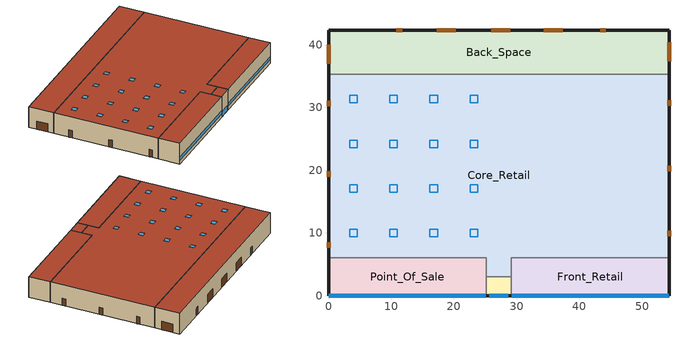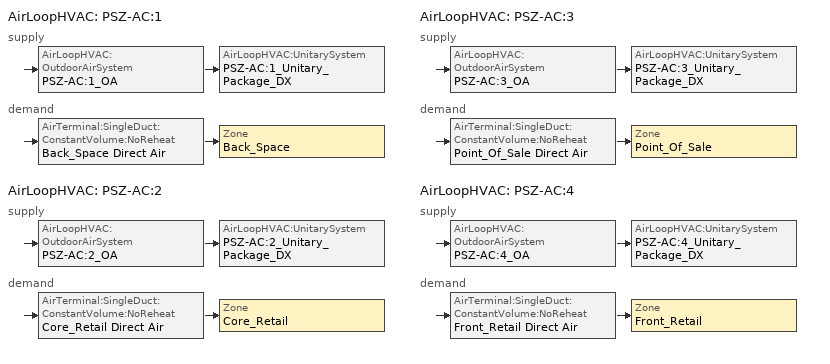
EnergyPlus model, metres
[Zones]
Back_Space
 floor ground (Back_Space_Floor_Ffactor): 54.27,35.27 0,35.27 0,42.27 54.27,42.27 z0
 wall outside (nonres_ext_wall): 54.27,35.27 54.27,42.27 0,42.27 0,35.27 z0:6.1
 wall to Core_Retail (int_wall): 0,35.27 54.27,35.27 z0:6.1
 door (Swinging Door_con): 44.21,42.27 43.3,42.27 / 11.75,42.27 10.83,42.27 z0:2.13
 door (Overhead Door_con): 54.27,37.32 54.27,40.36 / 37.36,42.27 34.31,42.27 / 28.98,42.27 25.93,42.27 / 20.31,42.27 17.26,42.27 / 0,40.01 0,36.96 z0:2.44
 roof outside (nonres_roof): 0,35.27 54.27,35.27 54.27,42.27 0,42.27 z6.1
Core_Retail
 floor ground (Core_Retail_Floor_Ffactor): 25.14,3 25.14,6 0,6 0,35.27 54.27,35.27 54.27,6 29.14,6 29.14,3 z0
 wall outside (nonres_ext_wall): 0,35.27 0,6 / 54.27,6 54.27,35.27 z0:6.1
 wall to Front_Retail (int_wall): 29.14,3 29.14,6 54.27,6 z0:6.1
 wall to Point_Of_Sale (int_wall): 0,6 25.14,6 25.14,3 z0:6.1
 wall to Front_Entry (int_wall): 25.14,3 29.14,3 z0:6.1
 door (Swinging Door_con): 0,8.54 0,7.62 / 0,19.84 0,18.93 / 0,31.06 0,30.15 / 54.27,9.44 54.27,10.35 / 54.27,19.81 54.27,20.72 / 54.27,30.23 54.27,31.15 z0:2.13
 roof outside (nonres_roof): 25.14,6 25.14,3 29.14,3 29.14,6 54.27,6 54.27,35.27 0,35.27 0,6 z6.1
 skylight (NonresSkylight_U_0.5_SHGC_0.4): 3.35,31.92 3.35,30.7 4.57,30.7 4.57,31.92 z6.1; 9.75,31.92 9.75,30.7 10.97,30.7 10.97,31.92 z6.1; 16.15,31.92 16.15,30.7 17.37,30.7 17.37,31.92 z6.1; 22.56,31.92 22.56,30.7 23.78,30.7 23.78,31.92 z6.1; 3.35,10.57 3.35,9.35 4.57,9.35 4.57,10.57 z6.1; 9.75,10.57 9.75,9.35 10.97,9.35 10.97,10.57 z6.1; 22.56,10.57 22.56,9.35 23.78,9.35 23.78,10.57 z6.1; 16.15,10.57 16.15,9.35 17.37,9.35 17.37,10.57 z6.1; 9.75,17.68 9.75,16.46 10.97,16.46 10.97,17.68 z6.1; 3.35,17.68 3.35,16.46 4.57,16.46 4.57,17.68 z6.1; 16.15,17.68 16.15,16.46 17.37,16.46 17.37,17.68 z6.1; 22.56,17.68 22.56,16.46 23.78,16.46 23.78,17.68 z6.1; 9.75,24.8 9.75,23.58 10.97,23.58 10.97,24.8 z6.1; 3.35,24.8 3.35,23.58 4.57,23.58 4.57,24.8 z6.1; 16.15,24.8 16.15,23.58 17.37,23.58 17.37,24.8 z6.1; 22.56,24.8 22.56,23.58 23.78,23.58 23.78,24.8 z6.1
Point_Of_Sale
 floor ground (Point_Of_Sale_Floor_Ffactor): 0,0 0,6 25.14,6 25.14,0 z0
 wall outside (nonres_ext_wall): 0,6 0,0 25.14,0 z0:6.1
 wall to Front_Entry (int_wall): 25.14,0 25.14,3 z0:6.1
 window (BEMGen new window): 0.05,0 25.09,0 z1.14:1.96
 roof outside (nonres_roof): 0,6 0,0 25.14,0 25.14,6 z6.1
Front_Retail
 floor ground (Front_Retail_Floor_Ffactor): 54.27,0 29.14,0 29.14,6 54.27,6 z0
 wall outside (nonres_ext_wall): 29.14,0 54.27,0 54.27,6 z0:6.1
 wall to Front_Entry (int_wall): 29.14,3 29.14,0 z0:6.1
 window (BEMGen new window): 29.19,0 54.22,0 z1.14:1.96
 roof outside (nonres_roof): 29.14,0 54.27,0 54.27,6 29.14,6 z6.1
Front_Entry
 floor ground (Front_Entry_Floor_Ffactor): 25.14,0 25.14,3 29.14,3 29.14,0 z0
 wall outside (nonres_ext_wall): 25.14,0 29.14,0 z0:6.1
 window (BEMGen new window): 25.64,0 28.64,0 z0.05:1.46
 roof outside (nonres_roof): 25.14,3 25.14,0 29.14,0 29.14,3 z6.1
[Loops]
AirLoopHVAC 'PSZ-AC:1'
 supply: AirLoopHVAC:OutdoorAirSystem 'PSZ-AC:1_OA' > AirLoopHVAC:UnitarySystem 'PSZ-AC:1_Unitary_Package_DX'
 demand: AirTerminal:SingleDuct:ConstantVolume:NoReheat 'Back_Space Direct Air' > Zone 'Back_Space'
AirLoopHVAC 'PSZ-AC:2'
 supply: AirLoopHVAC:OutdoorAirSystem 'PSZ-AC:2_OA' > AirLoopHVAC:UnitarySystem 'PSZ-AC:2_Unitary_Package_DX'
 demand: AirTerminal:SingleDuct:ConstantVolume:NoReheat 'Core_Retail Direct Air' > Zone 'Core_Retail'
AirLoopHVAC 'PSZ-AC:3'
 supply: AirLoopHVAC:OutdoorAirSystem 'PSZ-AC:3_OA' > AirLoopHVAC:UnitarySystem 'PSZ-AC:3_Unitary_Package_DX'
 demand: AirTerminal:SingleDuct:ConstantVolume:NoReheat 'Point_Of_Sale Direct Air' > Zone 'Point_Of_Sale'
AirLoopHVAC 'PSZ-AC:4'
 supply: AirLoopHVAC:OutdoorAirSystem 'PSZ-AC:4_OA' > AirLoopHVAC:UnitarySystem 'PSZ-AC:4_Unitary_Package_DX'
 demand: AirTerminal:SingleDuct:ConstantVolume:NoReheat 'Front_Retail Direct Air' > Zone 'Front_Retail'
[Building]
RetailStandalone: 0, City, 0.04, 0.2, FullInteriorAndExterior, 50, 6
[Site:GroundTemperature:FCfactorMethod]
7.1, 3, -1, 0.8, -0.2, 4.8, 6.1, 13.7, 22.2, 22.7, 21.7, 18.5
[Site:WaterMainsTemperature]
CORRELATION: , 9.95, 23.7
[Material]
Std Wood 6inch: MediumSmooth, 0.15, 0.12, 540, 1210, 0.9, 0.7, 0.7
F08 Metal surface: Smooth, 0.0008, 45.28, 7824, 500
F13 Built-up roofing: Rough, 0.0095, 0.16, 1120, 1460, 0.9, 0.77
G01 13mm gypsum board: Smooth, 0.0127, 0.16, 800, 1090, 0.9, 0.7, 0.5
200mm Normalweight concrete wall: MediumRough, 0.2032, 2.31, 2322, 832
[Material:NoMass]
Opaque Door panel_con: MediumRough, 0.475964, 0.9, 0.7, 0.7
Overhead Door_con Panel: MediumRough, 0.567742, 0.9, 0.7, 0.7
Nonres_Roof_Insulation: MediumSmooth, 5.30668, 0.9, 0.7, 0.7
Nonres_Exterior_Wall_Insulation: MediumSmooth, 1.63975, 0.9, 0.7, 0.7
[WindowMaterial:SimpleGlazingSystem]
Nonres Skylight Glazing Layer: 2.83913, 0.4, 0.4
BEMGen new glazing: 1.2492, 0.4, 0.43
[Construction]
Swinging Door_con: Opaque Door panel_con
Overhead Door_con: Overhead Door_con Panel
InteriorFurnishings: Std Wood 6inch
int_wall: G01 13mm gypsum board, G01 13mm gypsum board
nonres_roof: F13 Built-up roofing, Nonres_Roof_Insulation, F08 Metal surface
nonres_ext_wall: 200mm Normalweight concrete wall, Nonres_Exterior_Wall_Insulation, G01 13mm gypsum board
NonresSkylight_U_0.5_SHGC_0.4: Nonres Skylight Glazing Layer
BEMGen new window: BEMGen new glazing
[Construction:FfactorGroundFloor]
Back_Space_Floor_Ffactor: 0.90012, 379.89, 68.27
Core_Retail_Floor_Ffactor: 0.90012, 1600.48, 58.54
Point_Of_Sale_Floor_Ffactor; Front_Retail_Floor_Ffactor: 0.90012, 150.81, 31.135
Front_Entry_Floor_Ffactor: 0.90012, 12, 4
[Zone]
Back_Space: 0, 0, 35.27, 0, 1, 1, -9999, 2317.33, autocalculate, , , Yes
Core_Retail: 0, 0, 6, 0, 1, 1, -9999, 9762.95, autocalculate, , , Yes
Point_Of_Sale: 0, 0, 0, 0, 1, 1, -9999, 919.941, autocalculate, , , Yes
Front_Retail: 0, 29.135, 0, 0, 1, 1, -9999, 919.941, autocalculate, , , Yes
Front_Entry: 0, 25.135, 0, 0, 1, 1, -9999, 73.2, autocalculate, , , Yes
[InternalMass]
Back_Space_InternalMass_1: InteriorFurnishings, Back_Space, , 759.78
Core_Retail_InternalMass_1: InteriorFurnishings, Core_Retail, , 3200.97
Point_Of_Sale_InternalMass_1: InteriorFurnishings, Point_Of_Sale, , 301.62
Front_Retail_InternalMass_1: InteriorFurnishings, Front_Retail, , 301.62
Front_Entry_InternalMass_1: InteriorFurnishings, Front_Entry, , 24
[People]
Back_Space: Back_Space, BLDG_OCC_SCH, Area/Person, , , 6.193, 0.3, AUTOCALCULATE, ACTIVITY_SCH, , No, ZoneAveraged, , WORK_EFF_SCH, ClothingInsulationSchedule, , CLOTHING_SCH, AIR_VELO_SCH, FANGER
Core_Retail: Core_Retail, BLDG_OCC_SCH, Area/Person, , , 6.193, 0.3, AUTOCALCULATE, ACTIVITY_SCH, , No, ZoneAveraged, , WORK_EFF_SCH, ClothingInsulationSchedule, , CLOTHING_SCH, AIR_VELO_SCH, FANGER
Point_Of_Sale: Point_Of_Sale, BLDG_OCC_SCH, Area/Person, , , 6.193, 0.3, AUTOCALCULATE, ACTIVITY_SCH, , No, ZoneAveraged, , WORK_EFF_SCH, ClothingInsulationSchedule, , CLOTHING_SCH, AIR_VELO_SCH, FANGER
Front_Retail: Front_Retail, BLDG_OCC_SCH, Area/Person, , , 6.193, 0.3, AUTOCALCULATE, ACTIVITY_SCH, , No, ZoneAveraged, , WORK_EFF_SCH, ClothingInsulationSchedule, , CLOTHING_SCH, AIR_VELO_SCH, FANGER
Front_Entry: Front_Entry, BLDG_OCC_SCH, People, 0, , , 0.3, AUTOCALCULATE, ACTIVITY_SCH, , No, ZoneAveraged, , WORK_EFF_SCH, ClothingInsulationSchedule, , CLOTHING_SCH, AIR_VELO_SCH, FANGER
[Lights]
Back_Space_Lights: Back_Space, BLDG_LIGHT_BACK_SCH, Watts/Area, , 4.67393, , 0, 0.7, 0.2, 1, LightsWired, No
Core_Retail_Lights: Core_Retail, BLDG_LIGHT_Core_SCH, Watts/Area, , 11.3021, , 0, 0.7, 0.2, 1, LightsWired, No
Point_Of_Sale_Lights: Point_Of_Sale, BLDG_LIGHT_SCH, Watts/Area, , 11.3021, , 0, 0.7, 0.2, 1, LightsWired, No
Front_Retail_Lights: Front_Retail, BLDG_LIGHT_FRONT_SCH, Watts/Area, , 11.3021, , 0, 0.7, 0.2, 1, LightsWired, No
Front_Entry_Lights: Front_Entry, BLDG_LIGHT_ENTRY_SCH, Watts/Area, , 9.04168, , 0, 0.7, 0.2, 1, LightsWired, No
[ElectricEquipment]
Back_Space_MiscPlug_Equip: Back_Space, BLDG_EQUIP_SCH, EquipmentLevel, 3065.71, , , 0, 0.5, 0, MiscPlug
Core_Retail_MiscPlug_Equip: Core_Retail, BLDG_EQUIP_SCH, EquipmentLevel, 5169.56, , , 0, 0.5, 0, MiscPlug
Point_Of_Sale_MiscPlug_Equip: Point_Of_Sale, BLDG_EQUIP_SCH, EquipmentLevel, 3245.43, , , 0, 0.5, 0, MiscPlug
Front_Retail_MiscPlug_Equip: Front_Retail, BLDG_EQUIP_SCH, EquipmentLevel, 487.1163, , , 0, 0.5, 0, MiscPlug
[Daylighting:Controls]
Core_Retail_DaylCtrl: Core_Retail, SplitFlux, , Continuousoff, 0.2, 0.2, 3, 1, Core_Retail_DaylRefPt1, 0, 22, , Core_Retail_DaylRefPt1, 0.25, 538, Core_Retail_DaylRefPt2, 0.25, 538
[ZoneInfiltration:DesignFlowRate]
Back_Space_Infiltration: Back_Space, INFIL_SCH_PNNL, Flow/ExteriorArea, , , 0.000160686, , 0, 0, 0.224, 0
Core_Retail_Infiltration: Core_Retail, INFIL_SCH_PNNL, Flow/ExteriorArea, , , 5.59174e-05, , 0, 0, 0.224, 0
Point_Of_Sale_Infiltration: Point_Of_Sale, INFIL_SCH_PNNL, Flow/ExteriorArea, , , 0.000171132, , 0, 0, 0.224, 0
Front_Retail_Infiltration: Front_Retail, INFIL_SCH_PNNL, Flow/ExteriorArea, , , 0.000171132, , 0, 0, 0.224, 0
Front_Entry_Infiltration: Front_Entry, INFIL_SCH_PNNL, Flow/ExteriorArea, , , 0.00020585, , 0, 0, 0.224, 0
Front_Entry_Door_Infiltration: Front_Entry, INFIL_Door_Opening_SCH, Flow/Zone, 0.937287, , , , 1, 0, 0, 0
[Exterior:Lights]
Exterior_Lights_a: Exterior_lighting_schedule_a, 316.3, AstronomicalClock, General
Exterior_Lights_b: Exterior_lighting_schedule_b_2016, 3054.9, AstronomicalClock, General
[DesignSpecification:OutdoorAir]
SZ DSOA Back_Space: Flow/Area, , 0.000609562
SZ DSOA Core_Retail; SZ DSOA Point_Of_Sale; SZ DSOA Front_Retail; SZ DSOA Front_Entry: Flow/Area, , 0.00118103
[Sizing:Zone]
Back_Space: SupplyAirTemperature, 12.8, , SupplyAirTemperature, 40, , 0.007, 0.008, SZ DSOA Back_Space, , , DesignDay, 0, , 0, 0, DesignDay, 0, , , , , No, NeutralSupplyAir, autosize, autosize
Core_Retail: SupplyAirTemperature, 12.8, , SupplyAirTemperature, 40, , 0.007, 0.008, SZ DSOA Core_Retail, , , DesignDay, 0, , 0, 0, DesignDay, 0, , , , , No, NeutralSupplyAir, autosize, autosize
Point_Of_Sale: SupplyAirTemperature, 12.8, , SupplyAirTemperature, 40, , 0.007, 0.008, SZ DSOA Point_Of_Sale, , , DesignDay, 0, , 0, 0, DesignDay, 0, , , , , No, NeutralSupplyAir, autosize, autosize
Front_Retail: SupplyAirTemperature, 12.8, , SupplyAirTemperature, 40, , 0.007, 0.008, SZ DSOA Front_Retail, , , DesignDay, 0, , 0, 0, DesignDay, 0, , , , , No, NeutralSupplyAir, autosize, autosize
Front_Entry: SupplyAirTemperature, 12.8, , SupplyAirTemperature, 40, , 0.007, 0.008, SZ DSOA Front_Entry, , , DesignDay, 0, , 0, 0, DesignDay, 0, , , , , No, NeutralSupplyAir, autosize, autosize
[Sizing:System]
PSZ-AC:1; PSZ-AC:2; PSZ-AC:3; PSZ-AC:4: Sensible, AUTOSIZE, 1, 7, 0.008, 12.8, 0.008, 12.8, 40, Coincident, No, No, 0.007, 0.008, DesignDay, 0, , , , DesignDay, 0, , , , , ZoneSum, 1, CoolingDesignCapacity, autosize, , , HeatingDesignCapacity, autosize, , , OnOff
[ZoneControl:Thermostat]
Back_Space Thermostat: Back_Space, Dual Zone Control Type Sched, ThermostatSetpoint:DualSetpoint, Back_Space DualSPSched
Core_Retail Thermostat: Core_Retail, Dual Zone Control Type Sched, ThermostatSetpoint:DualSetpoint, Core_Retail DualSPSched
Point_Of_Sale Thermostat: Point_Of_Sale, Dual Zone Control Type Sched, ThermostatSetpoint:DualSetpoint, Point_Of_Sale DualSPSched
Front_Retail Thermostat: Front_Retail, Dual Zone Control Type Sched, ThermostatSetpoint:DualSetpoint, Front_Retail DualSPSched
Front_Entry Thermostat: Front_Entry, Dual Zone Control Type Sched, ThermostatSetpoint:DualSetpoint, Front_Entry DualSPSched
[ThermostatSetpoint:DualSetpoint]
Back_Space DualSPSched; Point_Of_Sale DualSPSched; Front_Retail DualSPSched: HTGSETP_SCH_NO_OPTIMUM, CLGSETP_SCH_NO_SETBACK
Core_Retail DualSPSched: HTGSETP_SCH_YES_OPTIMUM, CLGSETP_SCH_YES_OPTIMUM
Front_Entry DualSPSched: HTGSETP_SCH_FrontEntry_STD2013, FRONT_ENTRY_COOLING
[ZoneHVAC:UnitHeater]
Front_Entry Unit Heater: ALWAYS_ON, Front_Entry Unit Heater Exhaust Node, Front_Entry Unit Heater Inlet Node Name, Fan:ConstantVolume, Front_Entry Unit HeaterFan, AUTOSIZE, Coil:Heating:Fuel, Front_Entry Unit Heater Coil, , No, AUTOSIZE, 0, 0.001
[AirTerminal:SingleDuct:ConstantVolume:NoReheat]
Back_Space Direct Air: ALWAYS_ON, Back_Space Direct Air Inlet Node Name ATInlet, Back_Space Direct Air Inlet Node Name, AUTOSIZE
Core_Retail Direct Air: ALWAYS_ON, Core_Retail Direct Air Inlet Node Name ATInlet, Core_Retail Direct Air Inlet Node Name, AUTOSIZE
Point_Of_Sale Direct Air: ALWAYS_ON, Point_Of_Sale Direct Air Inlet Node Name ATInlet, Point_Of_Sale Direct Air Inlet Node Name, AUTOSIZE
Front_Retail Direct Air: ALWAYS_ON, Front_Retail Direct Air Inlet Node Name ATInlet, Front_Retail Direct Air Inlet Node Name, AUTOSIZE
[Zone equipment]
Back_Space: Back_Space Direct Air
Core_Retail: Core_Retail Direct Air
Point_Of_Sale: Point_Of_Sale Direct Air
Front_Retail: Front_Retail Direct Air
Front_Entry: Front_Entry Unit Heater
[Fan:SystemModel]
PSZ-AC:1_addAQ_Unitary_Package_fan: HVACOperationSchd, PSZ-AC:1_OA-PSZ-AC:1_Unitary_PackageNode, PSZ-AC:1_Unitary_PackageHeatCoil air inlet, AUTOSIZE, Discrete, 1, 622.5, 0.895, 1, AUTOSIZE, TotalEfficiencyAndPressure, , , 0.58175, , 622.5, , , , General, 2, 0.66, 0.4, 1, 1
PSZ-AC:2_addAQ_Unitary_Package_fan: HVACOperationSchd, PSZ-AC:2_OA-PSZ-AC:2_Unitary_PackageNode, PSZ-AC:2_Unitary_PackageHeatCoil air inlet, AUTOSIZE, Discrete, 1, 1018.41, 0.93, 1, AUTOSIZE, TotalEfficiencyAndPressure, , , 0.6045, , 1018.41, , , , General, 2, 0.66, 0.4, 1, 1
PSZ-AC:3_addAQ_Unitary_Package_fan: HVACOperationSchd, PSZ-AC:3_OA-PSZ-AC:3_Unitary_PackageNode, PSZ-AC:3_Unitary_PackageHeatCoil air inlet, AUTOSIZE, Discrete, 1, 622.5, 0.865, 1, AUTOSIZE, TotalEfficiencyAndPressure, , , 0.56225, , 622.5, , , , General, 2, 0.66, 0.4, 1, 1
PSZ-AC:4_addAQ_Unitary_Package_fan: HVACOperationSchd, PSZ-AC:4_OA-PSZ-AC:4_Unitary_PackageNode, PSZ-AC:4_Unitary_PackageHeatCoil air inlet, AUTOSIZE, Discrete, 1, 622.5, 0.865, 1, AUTOSIZE, TotalEfficiencyAndPressure, , , 0.56225, , 622.5, , , , General, 1, 1, 1
[Fan:ConstantVolume]
Front_Entry Unit HeaterFan: FrontEntry_FanSched, 0.58175, 622.5, AUTOSIZE, 0.895, 1, Front_Entry Unit Heater Exhaust Node, Front_Entry Unit Heater Post Fan Node, General
[Coil:Cooling:DX:MultiSpeed]
PSZ-AC:1_Unitary_Package_CoolCoil: ALWAYS_ON, PSZ-AC:1_Unitary_PackageCoolCoil air inlet, PSZ-AC:1 Supply Equipment Outlet Node, , AirCooled, , , , No, No, , 10, , 2, , Electricity, 2, 16210.9, 0.79676, 3.79883, 1.29902, 0, 934.4, PSZ-AC_Unitary_PackagecoolCapFT, PSZ-AC_Unitary_PackagecoolFFF, PSZ-AC_Unitary_PackagecoolEIRFT, PSZ-AC_Unitary_PackagecoolEIRFFF, PSZ-AC_Unitary_PackagecoolPLR, , , , , 0.2, , 0.9, , , 32421.85, 0.79676, 3.79883, 1.94853, 0, 934.4, PSZ-AC_Unitary_PackagecoolCapFT, PSZ-AC_Unitary_PackagecoolFFF, PSZ-AC_Unitary_PackagecoolEIRFT, PSZ-AC_Unitary_PackagecoolEIRFFF, PSZ-AC_Unitary_PackagecoolPLR, , , , , 0.2, , 0.9
PSZ-AC:2_Unitary_Package_CoolCoil: ALWAYS_ON, PSZ-AC:2_Unitary_PackageCoolCoil air inlet, PSZ-AC:2 Supply Equipment Outlet Node, , AirCooled, , , , No, No, , 10, , 2, , Electricity, 2, 68892.1, 0.7885, 3.39929, 5.39581, 0, 934.4, PSZ-AC_Unitary_PackagecoolCapFT, PSZ-AC_Unitary_PackagecoolFFF, PSZ-AC_Unitary_PackagecoolEIRFT, PSZ-AC_Unitary_PackagecoolEIRFFF, PSZ-AC_Unitary_PackagecoolPLR, , , , , 0.2, , 0.9, , , 137784, 0.7885, 3.39929, 8.09372, 0, 934.4, PSZ-AC_Unitary_PackagecoolCapFT, PSZ-AC_Unitary_PackagecoolFFF, PSZ-AC_Unitary_PackagecoolEIRFT, PSZ-AC_Unitary_PackagecoolEIRFFF, PSZ-AC_Unitary_PackagecoolPLR, , , , , 0.2, , 0.9
PSZ-AC:3_Unitary_Package_CoolCoil: ALWAYS_ON, PSZ-AC:3_Unitary_PackageCoolCoil air inlet, PSZ-AC:3 Supply Equipment Outlet Node, , AirCooled, , , , No, No, , 10, , 2, , Electricity, 2, 9933.065, 0.79866, 3.79883, 0.800073, 0, 934.4, PSZ-AC_Unitary_PackagecoolCapFT, PSZ-AC_Unitary_PackagecoolFFF, PSZ-AC_Unitary_PackagecoolEIRFT, PSZ-AC_Unitary_PackagecoolEIRFFF, PSZ-AC_Unitary_PackagecoolPLR, , , , , 0.2, , 0.9, , , 19866.13, 0.79866, 3.79883, 1.20011, 0, 934.4, PSZ-AC_Unitary_PackagecoolCapFT, PSZ-AC_Unitary_PackagecoolFFF, PSZ-AC_Unitary_PackagecoolEIRFT, PSZ-AC_Unitary_PackagecoolEIRFFF, PSZ-AC_Unitary_PackagecoolPLR, , , , , 0.2, , 0.9
PSZ-AC:4_Unitary_Package_CoolCoil: ALWAYS_ON, PSZ-AC:4_Unitary_PackageCoolCoil air inlet, PSZ-AC:4 Supply Equipment Outlet Node, , AirCooled, , , , No, No, , 10, , 2, , Electricity, 2, 7338.975, 0.79866, 4.11713, 0.591127, 0, 934.4, PSZ-AC_Unitary_PackagecoolCapFT, PSZ-AC_Unitary_PackagecoolFFF, PSZ-AC_Unitary_PackagecoolEIRFT, PSZ-AC_Unitary_PackagecoolEIRFFF, PSZ-AC_Unitary_PackagecoolPLR, , , , , 0.2, , 0.9, , , 14677.95, 0.79866, 4.11713, 0.88669, 0, 934.4, PSZ-AC_Unitary_PackagecoolCapFT, PSZ-AC_Unitary_PackagecoolFFF, PSZ-AC_Unitary_PackagecoolEIRFT, PSZ-AC_Unitary_PackagecoolEIRFFF, PSZ-AC_Unitary_PackagecoolPLR, , , , , 0.2, , 0.9
[Coil:Heating:Fuel]
PSZ-AC:1_Unitary_Package_HeatCoil: ALWAYS_ON, NaturalGas, 0.81, AUTOSIZE, PSZ-AC:1_Unitary_PackageHeatCoil air inlet, PSZ-AC:1_Unitary_PackageCoolCoil air inlet
PSZ-AC:2_Unitary_Package_HeatCoil: ALWAYS_ON, NaturalGas, 0.8, AUTOSIZE, PSZ-AC:2_Unitary_PackageHeatCoil air inlet, PSZ-AC:2_Unitary_PackageCoolCoil air inlet
PSZ-AC:3_Unitary_Package_HeatCoil: ALWAYS_ON, NaturalGas, 0.81, AUTOSIZE, PSZ-AC:3_Unitary_PackageHeatCoil air inlet, PSZ-AC:3_Unitary_PackageCoolCoil air inlet
PSZ-AC:4_Unitary_Package_HeatCoil: ALWAYS_ON, NaturalGas, 0.81, AUTOSIZE, PSZ-AC:4_Unitary_PackageHeatCoil air inlet, PSZ-AC:4_Unitary_PackageCoolCoil air inlet
Front_Entry Unit Heater coil: FrontEntry_CoilSched, NaturalGas, 0.81, autosize, Front_Entry Unit Heater Post Fan Node, Front_Entry Unit Heater Inlet Node Name, , 0, , 0
[AirLoopHVAC:UnitarySystem]
PSZ-AC:1_Unitary_Package_DX: Load, Back_Space, None, ALWAYS_ON, PSZ-AC:1_OA-PSZ-AC:1_Unitary_PackageNode, PSZ-AC:1 Supply Equipment Outlet Node, Fan:SystemModel, PSZ-AC:1_addAQ_Unitary_Package_fan, BlowThrough, HVACOperationSchd, Coil:Heating:Fuel, PSZ-AC:1_Unitary_Package_HeatCoil, 1, Coil:Cooling:DX:MultiSpeed, PSZ-AC:1_Unitary_Package_CoolCoil, No, 2, SensibleOnlyLoadControl, , , SupplyAirFlowRate, AUTOSIZE, , , , SupplyAirFlowRate, AUTOSIZE, , , , SupplyAirFlowRate, AUTOSIZE, , , , , , AUTOSIZE, , , , , , , , , , , , , UnitarySystemPerformance:Multispeed, PSZ-AC:1_Unitary_Package_DX_Perf
PSZ-AC:2_Unitary_Package_DX: Load, Core_Retail, None, ALWAYS_ON, PSZ-AC:2_OA-PSZ-AC:2_Unitary_PackageNode, PSZ-AC:2 Supply Equipment Outlet Node, Fan:SystemModel, PSZ-AC:2_addAQ_Unitary_Package_fan, BlowThrough, HVACOperationSchd, Coil:Heating:Fuel, PSZ-AC:2_Unitary_Package_HeatCoil, 1, Coil:Cooling:DX:MultiSpeed, PSZ-AC:2_Unitary_Package_CoolCoil, No, 2, SensibleOnlyLoadControl, , , SupplyAirFlowRate, AUTOSIZE, , , , SupplyAirFlowRate, AUTOSIZE, , , , SupplyAirFlowRate, AUTOSIZE, , , , , , AUTOSIZE, , , , , , , , , , , , , UnitarySystemPerformance:Multispeed, PSZ-AC:2_Unitary_Package_DX_Perf
PSZ-AC:3_Unitary_Package_DX: Load, Point_Of_Sale, None, ALWAYS_ON, PSZ-AC:3_OA-PSZ-AC:3_Unitary_PackageNode, PSZ-AC:3 Supply Equipment Outlet Node, Fan:SystemModel, PSZ-AC:3_addAQ_Unitary_Package_fan, BlowThrough, HVACOperationSchd, Coil:Heating:Fuel, PSZ-AC:3_Unitary_Package_HeatCoil, 1, Coil:Cooling:DX:MultiSpeed, PSZ-AC:3_Unitary_Package_CoolCoil, No, 2, SensibleOnlyLoadControl, , , SupplyAirFlowRate, AUTOSIZE, , , , SupplyAirFlowRate, AUTOSIZE, , , , SupplyAirFlowRate, AUTOSIZE, , , , , , AUTOSIZE, , , , , , , , , , , , , UnitarySystemPerformance:Multispeed, PSZ-AC:3_Unitary_Package_DX_Perf
PSZ-AC:4_Unitary_Package_DX: Load, Front_Retail, None, ALWAYS_ON, PSZ-AC:4_OA-PSZ-AC:4_Unitary_PackageNode, PSZ-AC:4 Supply Equipment Outlet Node, Fan:SystemModel, PSZ-AC:4_addAQ_Unitary_Package_fan, BlowThrough, HVACOperationSchd, Coil:Heating:Fuel, PSZ-AC:4_Unitary_Package_HeatCoil, 1, Coil:Cooling:DX:MultiSpeed, PSZ-AC:4_Unitary_Package_CoolCoil, No, 2, SensibleOnlyLoadControl, , , SupplyAirFlowRate, AUTOSIZE, , , , SupplyAirFlowRate, AUTOSIZE, , , , SupplyAirFlowRate, AUTOSIZE, , , , , , AUTOSIZE, , , , , , , , , , , , , UnitarySystemPerformance:Multispeed, PSZ-AC:4_Unitary_Package_DX_Perf
[UnitarySystemPerformance:Multispeed]
PSZ-AC:1_Unitary_Package_DX_Perf; PSZ-AC:2_Unitary_Package_DX_Perf; PSZ-AC:3_Unitary_Package_DX_Perf: 2, 2, No, 0.66, 1, 0.66, 1, 1
PSZ-AC:4_Unitary_Package_DX_Perf: 2, 2, No, 1, 1, 1, 1, 1
[Controller:OutdoorAir]
PSZ-AC:1_OA_Controller: PSZ-AC:1_OARelief Node, PSZ-AC:1 Supply Equipment Inlet Node, PSZ-AC:1_OA-PSZ-AC:1_Unitary_PackageNode, PSZ-AC:1_OAInlet Node, AUTOSIZE, AUTOSIZE, DifferentialDryBulb, ModulateFlow, , , , , , LockoutWithHeating, FixedMinimum, MinOA_MotorizedDamper_Sched, , SZ_system_OA_Max_Frac_SCH
PSZ-AC:2_OA_Controller: PSZ-AC:2_OARelief Node, PSZ-AC:2 Supply Equipment Inlet Node, PSZ-AC:2_OA-PSZ-AC:2_Unitary_PackageNode, PSZ-AC:2_OAInlet Node, AUTOSIZE, AUTOSIZE, DifferentialDryBulb, ModulateFlow, , , , , , LockoutWithHeating, FixedMinimum, MinOA_MotorizedDamper_Sched, , SZ_system_OA_Max_Frac_SCH
PSZ-AC:3_OA_Controller: PSZ-AC:3_OARelief Node, PSZ-AC:3 Supply Equipment Inlet Node, PSZ-AC:3_OA-PSZ-AC:3_Unitary_PackageNode, PSZ-AC:3_OAInlet Node, AUTOSIZE, AUTOSIZE, DifferentialDryBulb, ModulateFlow, , , , , , LockoutWithHeating, FixedMinimum, MinOA_MotorizedDamper_Sched, , SZ_system_OA_Max_Frac_SCH
PSZ-AC:4_OA_Controller: PSZ-AC:4_OARelief Node, PSZ-AC:4 Supply Equipment Inlet Node, PSZ-AC:4_OA-PSZ-AC:4_Unitary_PackageNode, PSZ-AC:4_OAInlet Node, AUTOSIZE, AUTOSIZE, NoEconomizer, ModulateFlow, , , , , , LockoutWithHeating, FixedMinimum, MinOA_MotorizedDamper_Sched, , SZ_system_OA_Max_Frac_SCH
[AirLoopHVAC]
PSZ-AC:1: , PSZ-AC:1 Availability Manager List, AUTOSIZE, PSZ-AC:1 Air Loop Branches, , PSZ-AC:1 Supply Equipment Inlet Node, PSZ-AC:1 Zone Equipment Outlet Node, PSZ-AC:1 Zone Equipment Inlet Node, PSZ-AC:1 Supply Equipment Outlet Node
PSZ-AC:2: , PSZ-AC:2 Availability Manager List, AUTOSIZE, PSZ-AC:2 Air Loop Branches, , PSZ-AC:2 Supply Equipment Inlet Node, PSZ-AC:2 Zone Equipment Outlet Node, PSZ-AC:2 Zone Equipment Inlet Node, PSZ-AC:2 Supply Equipment Outlet Node
PSZ-AC:3: , PSZ-AC:3 Availability Manager List, AUTOSIZE, PSZ-AC:3 Air Loop Branches, , PSZ-AC:3 Supply Equipment Inlet Node, PSZ-AC:3 Zone Equipment Outlet Node, PSZ-AC:3 Zone Equipment Inlet Node, PSZ-AC:3 Supply Equipment Outlet Node
PSZ-AC:4: , PSZ-AC:4 Availability Manager List, AUTOSIZE, PSZ-AC:4 Air Loop Branches, , PSZ-AC:4 Supply Equipment Inlet Node, PSZ-AC:4 Zone Equipment Outlet Node, PSZ-AC:4 Zone Equipment Inlet Node, PSZ-AC:4 Supply Equipment Outlet Node
[AirLoopHVAC:OutdoorAirSystem]
PSZ-AC:1_OA: PSZ-AC:1_OA_Controllers, PSZ-AC:1_OA_Equipment
PSZ-AC:2_OA: PSZ-AC:2_OA_Controllers, PSZ-AC:2_OA_Equipment
PSZ-AC:3_OA: PSZ-AC:3_OA_Controllers, PSZ-AC:3_OA_Equipment
PSZ-AC:4_OA: PSZ-AC:4_OA_Controllers, PSZ-AC:4_OA_Equipment
[OutdoorAir:Mixer]
PSZ-AC:1_OAMixing Box: PSZ-AC:1_OA-PSZ-AC:1_Unitary_PackageNode, PSZ-AC:1_OAInlet Node, PSZ-AC:1_OARelief Node, PSZ-AC:1 Supply Equipment Inlet Node
PSZ-AC:2_OAMixing Box: PSZ-AC:2_OA-PSZ-AC:2_Unitary_PackageNode, PSZ-AC:2_OAInlet Node, PSZ-AC:2_OARelief Node, PSZ-AC:2 Supply Equipment Inlet Node
PSZ-AC:3_OAMixing Box: PSZ-AC:3_OA-PSZ-AC:3_Unitary_PackageNode, PSZ-AC:3_OAInlet Node, PSZ-AC:3_OARelief Node, PSZ-AC:3 Supply Equipment Inlet Node
PSZ-AC:4_OAMixing Box: PSZ-AC:4_OA-PSZ-AC:4_Unitary_PackageNode, PSZ-AC:4_OAInlet Node, PSZ-AC:4_OARelief Node, PSZ-AC:4 Supply Equipment Inlet Node
[WaterHeater:Mixed]
Gas Tank: 0.151416, Hot Water Setpoint Temp Schedule, 2, 82.2222, Cycle, 11722.8, 0, , , NaturalGas, 0.82, , 1860, NaturalGas, 0, 1860, , , Zone, , Back_space, , 4.10807, , 4.10807, , 1.89e-05, BLDG_SWH_SCH
[EnergyManagementSystem:Sensor]
OAT_F: ; Site Outdoor Air Drybulb Temperature
OAT: Environment; Site Outdoor Air Drybulb Temperature
Back_Space_LSr: Back_Space; Zone Lights Electricity Rate
Back_Space_Occ_Sensor: Back_Space; People Occupant Count
Core_Retail_LSr: Core_Retail; Zone Lights Electricity Rate
Core_Retail_Occ_Sensor: Core_Retail; People Occupant Count
Point_Of_Sale_LSr: Point_Of_Sale; Zone Lights Electricity Rate
Point_Of_Sale_Occ_Sensor: Point_Of_Sale; People Occupant Count
Front_Retail_LSr: Front_Retail; Zone Lights Electricity Rate
Front_Retail_Occ_Sensor: Front_Retail; People Occupant Count
Front_Entry_LSr: Front_Entry; Zone Lights Electricity Rate
Front_Entry_Occ_Sensor: Front_Entry; People Occupant Count
[EnergyManagementSystem:Actuator]
FrontEntry_Coil: FrontEntry_CoilSched; Schedule:Compact; Schedule Value
FrontEntry_Fan: FrontEntry_FanSched; Schedule:Compact; Schedule Value
CLGSETP_SCH_Actuator: CLGSETP_SCH_Yes_Optimum; Schedule:Compact; Schedule Value
HTGSETP_SCH_Actuator: HTGSETP_SCH_Yes_Optimum; Schedule:Compact; Schedule Value
Back_Space_Light_Actuator: Back_Space_lights; Lights; Electricity Rate
Core_Retail_Light_Actuator: Core_Retail_lights; Lights; Electricity Rate
Point_Of_Sale_Light_Actuator: Point_Of_Sale_lights; Lights; Electricity Rate
Front_Retail_Light_Actuator: Front_Retail_lights; Lights; Electricity Rate
Front_Entry_Light_Actuator: Front_Entry_lights; Lights; Electricity Rate
[EnergyManagementSystem:ProgramCallingManager]
FrontEntry_HeaterManager: BeginTimestepBeforePredictor; FrontEntry_HeaterControl
OA_BASED_OPTIMUM_START_EMS_Program Manager: BeginTimestepBeforePredictor; OA_BASED_OPTIMUM_START_EMS_Program
SET_Back_Space_Light_EMS_Program_Prog_Manager: BeginTimestepBeforePredictor; SET_Back_Space_Light_EMS_Program
SET_Core_Retail_Light_EMS_Program_Prog_Manager: BeginTimestepBeforePredictor; SET_Core_Retail_Light_EMS_Program
SET_Point_Of_Sale_Light_EMS_Program_Prog_Manager: BeginTimestepBeforePredictor; SET_Point_Of_Sale_Light_EMS_Program
SET_Front_Retail_Light_EMS_Program_Prog_Manager: BeginTimestepBeforePredictor; SET_Front_Retail_Light_EMS_Program
SET_Front_Entry_Light_EMS_Program_Prog_Manager: BeginTimestepBeforePredictor; SET_Front_Entry_Light_EMS_Program
[EnergyManagementSystem:Program]
FrontEntry_HeaterControl: SET OAT_F = (OAT_F*1.8)+32; IF OAT_F > 45; SET FrontEntry_Coil = 0; SET FrontEntry_Fan = 0; ELSE; SET FrontEntry_Coil = 1; SET FrontEntry_Fan = 1; ENDIF
OA_BASED_OPTIMUM_START_EMS_Program: IF DaylightSavings==0 && DayOfWeek>1 && Hour==5 && OAT<23.9 && OAT>1.7; SET CLGSETP_SCH_Actuator = 29.4; SET HTGSETP_SCH_Actuator = 15.6; ELSEIF DaylightSavings==0 && DayOfWeek==1 && Hour==7 && OAT<23.9 && OAT>1.7; SET CLGSETP_SCH_Actuator = 29.4; SET HTGSETP_SCH_Actuator = 15.6; ELSEIF DaylightSavings==1 && DayOfWeek>1 && Hour==4 && OAT<23.9 && OAT>1.7; SET CLGSETP_SCH_Actuator = 29.4; SET HTGSETP_SCH_Actuator = 15.6; ELSEIF DaylightSavings==1 && DayOfWeek==1 && Hour==6 && OAT<23.9 && OAT>1.7; SET CLGSETP_SCH_Actuator = 29.4; SET HTGSETP_SCH_Actuator = 15.6; ELSE; SET CLGSETP_SCH_Actuator = NULL; SET HTGSETP_SCH_Actuator = NULL; ENDIF
SET_Back_Space_Light_EMS_Program: SET Back_Space_LSr_IP=0.093*Back_Space_LSr/Back_Space_Area; IF (Back_Space_Occ_Sensor <= 0) && (Back_Space_LSr_IP >= 0.02); SET Back_Space_Light_Actuator = 0.02*Back_Space_Area/0.09290304; ELSE; SET Back_Space_Light_Actuator = NULL; ENDIF
SET_Core_Retail_Light_EMS_Program: SET Core_Retail_LSr_IP=0.093*Core_Retail_LSr/Core_Retail_Area; IF (Core_Retail_Occ_Sensor <= 0) && (Core_Retail_LSr_IP >= 0.02); SET Core_Retail_Light_Actuator = 0.02*Core_Retail_Area/0.09290304; ELSE; SET Core_Retail_Light_Actuator = NULL; ENDIF
SET_Point_Of_Sale_Light_EMS_Program: SET Point_Of_Sale_LSr_IP=0.093*Point_Of_Sale_LSr/Point_Of_Sale_Area; IF (Point_Of_Sale_Occ_Sensor <= 0) && (Point_Of_Sale_LSr_IP >= 0.02); SET Point_Of_Sale_Light_Actuator = 0.02*Point_Of_Sale_Area/0.09290304; ELSE; SET Point_Of_Sale_Light_Actuator = NULL; ENDIF
SET_Front_Retail_Light_EMS_Program: SET Front_Retail_LSr_IP=0.093*Front_Retail_LSr/Front_Retail_Area; IF (Front_Retail_Occ_Sensor <= 0) && (Front_Retail_LSr_IP >= 0.02); SET Front_Retail_Light_Actuator = 0.02*Front_Retail_Area/0.09290304; ELSE; SET Front_Retail_Light_Actuator = NULL; ENDIF
SET_Front_Entry_Light_EMS_Program: SET Front_Entry_LSr_IP=0.093*Front_Entry_LSr/Front_Entry_Area; IF (Front_Entry_Occ_Sensor <= 0) && (Front_Entry_LSr_IP >= 0.02); SET Front_Entry_Light_Actuator = 0.02*Front_Entry_Area/0.09290304; ELSE; SET Front_Entry_Light_Actuator = NULL; ENDIF
[EnergyManagementSystem:InternalVariable]
Back_Space_Area: Back_Space; Zone Floor Area
Core_Retail_Area: Core_Retail; Zone Floor Area
Point_Of_Sale_Area: Point_Of_Sale; Zone Floor Area
Front_Retail_Area: Front_Retail; Zone Floor Area
Front_Entry_Area: Front_Entry; Zone Floor Area
[AvailabilityManager:NightCycle]
PSZ-AC:1 Availability Manager; PSZ-AC:2 Availability Manager; PSZ-AC:3 Availability Manager; PSZ-AC:4 Availability Manager: Always_On, HVACOperationSchd, CycleOnAny, 1, FixedRunTime, 1800
[SetpointManager:SingleZone:Heating]
SupAirTemp MngrBack_Space - Htg: Temperature, 10, 50, Back_Space, Back_Space Air Node, Back_Space Direct Air Inlet Node Name, PSZ-AC:1_Unitary_PackageCoolCoil air inlet
SupAirTemp MngrCore_Retail - Htg: Temperature, 10, 50, Core_Retail, Core_Retail Air Node, Core_Retail Direct Air Inlet Node Name, PSZ-AC:2_Unitary_PackageCoolCoil air inlet
SupAirTemp MngrPoint_Of_Sale - Htg: Temperature, 10, 50, Point_Of_Sale, Point_Of_Sale Air Node, Point_Of_Sale Direct Air Inlet Node Name, PSZ-AC:3_Unitary_PackageCoolCoil air inlet
SupAirTemp MngrFront_Retail - Htg: Temperature, 10, 50, Front_Retail, Front_Retail Air Node, Front_Retail Direct Air Inlet Node Name, PSZ-AC:4_Unitary_PackageCoolCoil air inlet
[SetpointManager:SingleZone:Cooling]
SupAirTemp MngrBack_Space - Clg: Temperature, 10, 50, Back_Space, Back_Space Air Node, Back_Space Direct Air Inlet Node Name, PSZ-AC:1 Supply Equipment Outlet Node
SupAirTemp MngrCore_Retail - Clg: Temperature, 10, 50, Core_Retail, Core_Retail Air Node, Core_Retail Direct Air Inlet Node Name, PSZ-AC:2 Supply Equipment Outlet Node
SupAirTemp MngrPoint_Of_Sale - Clg: Temperature, 10, 50, Point_Of_Sale, Point_Of_Sale Air Node, Point_Of_Sale Direct Air Inlet Node Name, PSZ-AC:3 Supply Equipment Outlet Node
SupAirTemp MngrFront_Retail - Clg: Temperature, 10, 50, Front_Retail, Front_Retail Air Node, Front_Retail Direct Air Inlet Node Name, PSZ-AC:4 Supply Equipment Outlet Node
[SetpointManager:MixedAir]
PSZ-AC:1_OAMixed Air Temp Manager: Temperature, PSZ-AC:1 Supply Equipment Outlet Node, PSZ-AC:1_OA-PSZ-AC:1_Unitary_PackageNode, PSZ-AC:1_Unitary_PackageHeatCoil air inlet, PSZ-AC:1_OA-PSZ-AC:1_Unitary_PackageNode
PSZ-AC:2_OAMixed Air Temp Manager: Temperature, PSZ-AC:2 Supply Equipment Outlet Node, PSZ-AC:2_OA-PSZ-AC:2_Unitary_PackageNode, PSZ-AC:2_Unitary_PackageHeatCoil air inlet, PSZ-AC:2_OA-PSZ-AC:2_Unitary_PackageNode
PSZ-AC:3_OAMixed Air Temp Manager: Temperature, PSZ-AC:3 Supply Equipment Outlet Node, PSZ-AC:3_OA-PSZ-AC:3_Unitary_PackageNode, PSZ-AC:3_Unitary_PackageHeatCoil air inlet, PSZ-AC:3_OA-PSZ-AC:3_Unitary_PackageNode
PSZ-AC:4_OAMixed Air Temp Manager: Temperature, PSZ-AC:4 Supply Equipment Outlet Node, PSZ-AC:4_OA-PSZ-AC:4_Unitary_PackageNode, PSZ-AC:4_Unitary_PackageHeatCoil air inlet, PSZ-AC:4_OA-PSZ-AC:4_Unitary_PackageNode
[Schedule:Compact]
FrontEntry_CoilSched; FrontEntry_FanSched; ALWAYS_ON: Fraction, Through: 12/31, For: AllDays, Until: 24:00, 1
BLDG_LIGHT_BACK_SCH: Fraction, Through: 12/31, For: Weekdays, Until: 7:00, 0.05, Until: 8:00, 0.156409, Until: 9:00, 0.312819, Until: 18:00, 0.703842, Until: 21:00, 0.391023, Until: 22:00, 0.2, Until: 24:00, 0.05, For: Saturday, Until: 7:00, 0.05, Until: 8:00, 0.0782046, Until: 9:00, 0.234614, Until: 10:00, 0.469228, Until: 18:00, 0.703842, Until: 19:00, 0.391023, Until: 21:00, 0.234614, Until: 22:00, 0.0782046, Until: 24:00, 0.05, For: SummerDesignDay, Until: 24:00, 1, For: WinterDesignDay, Until: 24:00, 0, For: Sunday Holidays AllOtherDays, Until: 9:00, 0.05, Until: 10:00, 0.0782046, Until: 12:00, 0.312819, Until: 17:00, 0.469228, Until: 18:00, 0.312819, Until: 19:00, 0.156409, Until: 24:00, 0.05
BLDG_LIGHT_CORE_SCH; BLDG_LIGHT_SCH: Fraction, Through: 12/31, For: Weekdays, Until: 7:00, 0.05, Until: 8:00, 0.2, Until: 9:00, 0.4, Until: 18:00, 0.9, Until: 21:00, 0.5, Until: 22:00, 0.2, Until: 24:00, 0.05, For: Saturday, Until: 7:00, 0.05, Until: 8:00, 0.1, Until: 9:00, 0.3, Until: 10:00, 0.6, Until: 18:00, 0.9, Until: 19:00, 0.5, Until: 21:00, 0.3, Until: 22:00, 0.1, Until: 24:00, 0.05, For: SummerDesignDay, Until: 24:00, 1, For: WinterDesignDay, Until: 24:00, 0, For: Sunday Holidays AllOtherDays, Until: 9:00, 0.05, Until: 10:00, 0.1, Until: 12:00, 0.4, Until: 17:00, 0.6, Until: 18:00, 0.4, Until: 19:00, 0.2, Until: 24:00, 0.05
BLDG_LIGHT_ENTRY_SCH: Fraction, Through: 12/31, For: Weekdays, Until: 7:00, 0.05, Until: 8:00, 0.164, Until: 9:00, 0.328, Until: 18:00, 0.738, Until: 21:00, 0.41, Until: 22:00, 0.2, Until: 24:00, 0.05, For: Saturday, Until: 7:00, 0.05, Until: 8:00, 0.082, Until: 9:00, 0.246, Until: 10:00, 0.492, Until: 18:00, 0.738, Until: 19:00, 0.41, Until: 21:00, 0.246, Until: 22:00, 0.082, Until: 24:00, 0.05, For: SummerDesignDay, Until: 24:00, 1, For: WinterDesignDay, Until: 24:00, 0, For: Sunday Holidays AllOtherDays, Until: 9:00, 0.05, Until: 10:00, 0.082, Until: 12:00, 0.328, Until: 17:00, 0.492, Until: 18:00, 0.328, Until: 19:00, 0.164, Until: 24:00, 0.05
BLDG_LIGHT_FRONT_SCH: Fraction, Through: 12/31, For: Weekdays, Until: 7:00, 0.05, Until: 8:00, 0.19364, Until: 9:00, 0.38728, Until: 18:00, 0.87138, Until: 21:00, 0.4841, Until: 22:00, 0.2, Until: 24:00, 0.05, For: Saturday, Until: 7:00, 0.05, Until: 8:00, 0.09682, Until: 9:00, 0.29046, Until: 10:00, 0.58092, Until: 18:00, 0.87138, Until: 19:00, 0.4841, Until: 21:00, 0.29046, Until: 22:00, 0.09682, Until: 24:00, 0.05, For: SummerDesignDay, Until: 24:00, 1, For: WinterDesignDay, Until: 24:00, 0, For: Sunday Holidays AllOtherDays, Until: 9:00, 0.05, Until: 10:00, 0.09682, Until: 12:00, 0.38728, Until: 17:00, 0.58092, Until: 18:00, 0.38728, Until: 19:00, 0.19364, Until: 24:00, 0.05
BLDG_OCC_SCH: Fraction, Through: 12/31, For: Weekdays, Until: 07:00, 0, Until: 08:00, 0.1, Until: 09:00, 0.2, Until: 11:00, 0.5, Until: 15:00, 0.7, Until: 16:00, 0.8, Until: 17:00, 0.7, Until: 19:00, 0.5, Until: 21:00, 0.3, Until: 24:00, 0, For: SummerDesignDay, Until: 24:00, 1, For: Saturday, Until: 07:00, 0, Until: 08:00, 0.1, Until: 09:00, 0.2, Until: 10:00, 0.5, Until: 11:00, 0.6, Until: 17:00, 0.8, Until: 18:00, 0.6, Until: 21:00, 0.2, Until: 22:00, 0.1, Until: 24:00, 0, For: WinterDesignDay, Until: 24:00, 0, For: Sunday Holidays AllOtherDays, Until: 09:00, 0, Until: 10:00, 0.1, Until: 12:00, 0.2, Until: 17:00, 0.4, Until: 18:00, 0.2, Until: 19:00, 0.1, Until: 24:00, 0
BLDG_EQUIP_SCH: Fraction, Through: 12/31, For: Weekdays, Until: 07:00, 0.197373, Until: 08:00, 0.39888, Until: 09:00, 0.59832, Until: 19:00, 0.897481, Until: 20:00, 0.698041, Until: 21:00, 0.698041, Until: 22:00, 0.197373, Until: 24:00, 0.197373, For: Saturday, Until: 07:00, 0.148029, Until: 08:00, 0.29916, Until: 09:00, 0.4986, Until: 10:00, 0.797761, Until: 18:00, 0.897481, Until: 19:00, 0.698041, Until: 21:00, 0.4986, Until: 22:00, 0.29916, Until: 24:00, 0.148029, For: SummerDesignDay, Until: 24:00, 1, For: WinterDesignDay, Until: 24:00, 0, For: Sunday Holidays AllOtherDays, Until: 09:00, 0.148029, Until: 10:00, 0.29916, Until: 12:00, 0.59832, Until: 17:00, 0.797761, Until: 18:00, 0.59832, Until: 19:00, 0.39888, Until: 24:00, 0.148029
INFIL_Door_Opening_SCH: fraction, Through: 12/31, For: AllDays, Until: 08:00, 0, Until: 12:00, 0.131, Until: 18:00, 1, Until: 20:00, 0.131, Until: 24:00, 0
BLDG_SWH_SCH: Fraction, Through: 12/31, For: Weekdays SummerDesignDay, Until: 01:00, 0, Until: 03:00, 0, Until: 07:00, 0, Until: 08:00, 0.15, Until: 09:00, 0.23, Until: 10:00, 0.32, Until: 11:00, 0.41, Until: 12:00, 0.57, Until: 13:00, 0.62, Until: 14:00, 0.61, Until: 15:00, 0.5, Until: 16:00, 0.45, Until: 17:00, 0.46, Until: 18:00, 0.47, Until: 19:00, 0.42, Until: 20:00, 0.34, Until: 21:00, 0.33, Until: 22:00, 0, Until: 23:00, 0, Until: 24:00, 0, For: Saturday WinterDesignDay, Until: 01:00, 0, Until: 02:00, 0, Until: 03:00, 0, Until: 06:00, 0, Until: 07:00, 0, Until: 08:00, 0.2, Until: 09:00, 0.24, Until: 10:00, 0.27, Until: 11:00, 0.42, Until: 12:00, 0.54, Until: 13:00, 0.59, Until: 14:00, 0.6, Until: 15:00, 0.49, Until: 16:00, 0.48, Until: 17:00, 0.47, Until: 18:00, 0.46, Until: 19:00, 0.44, Until: 20:00, 0.36, Until: 21:00, 0.29, Until: 22:00, 0.22, Until: 23:00, 0, Until: 24:00, 0, For: Sunday Holidays AllOtherDays, Until: 03:00, 0, Until: 06:00, 0, Until: 07:00, 0, Until: 08:00, 0, Until: 09:00, 0, Until: 10:00, 0.14, Until: 11:00, 0.29, Until: 12:00, 0.31, Until: 14:00, 0.36, Until: 15:00, 0.34, Until: 16:00, 0.35, Until: 17:00, 0.37, Until: 18:00, 0.34, Until: 19:00, 0.25, Until: 20:00, 0, Until: 21:00, 0, Until: 22:00, 0, Until: 23:00, 0, Until: 24:00, 0
Hot Water Setpoint Temp Schedule: Any Number, THROUGH: 12/31, FOR: AllDays, UNTIL: 24:00, 60
HVACOperationSchd: on/off, Through: 12/31, For: Weekdays SummerDesignDay, Until: 06:00, 0, Until: 21:00, 1, Until: 24:00, 0, For: Saturday WinterDesignDay, Until: 06:00, 0, Until: 22:00, 1, Until: 24:00, 0, For: Sunday Holidays AllOtherDays, Until: 08:00, 0, Until: 19:00, 1, Until: 24:00, 0
HTGSETP_SCH_YES_OPTIMUM: Temperature, Through: 12/31, For: WinterDesignDay, Until: 06:00, 15.56, Until: 07:00, 18.33, Until: 21:00, 21.11, Until: 24:00, 15.56, For: Weekdays, Until: 05:00, 15.56, Until: 06:00, 17.8, Until: 07:00, 20, Until: 21:00, 21.11, Until: 24:00, 15.56, For SummerDesignDay, Until: 24:00, 15.56, For: Saturday, Until: 05:00, 15.56, Until: 06:00, 17.8, Until: 07:00, 20, Until: 22:00, 21.11, Until: 24:00, 15.56, For: Sunday Holidays AllOtherDays, Until: 07:00, 15.56, Until: 08:00, 17.8, Until: 09:00, 20, Until: 19:00, 21.11, Until: 24:00, 15.56
HTGSETP_SCH_NO_OPTIMUM: Temperature, Through: 12/31, For: WinterDesignDay, Until: 06:00, 15.56, Until: 07:00, 18.33, Until: 21:00, 21.11, Until: 24:00, 15.56, For: Weekdays, Until: 05:00, 15.56, Until: 06:00, 21.11, Until: 07:00, 21.11, Until: 21:00, 21.11, Until: 24:00, 15.56, For SummerDesignDay, Until: 24:00, 15.56, For: Saturday, Until: 05:00, 15.56, Until: 06:00, 21.11, Until: 07:00, 21.11, Until: 22:00, 21.11, Until: 24:00, 15.56, For: Sunday Holidays AllOtherDays, Until: 07:00, 15.56, Until: 08:00, 21.11, Until: 09:00, 21.11, Until: 19:00, 21.11, Until: 24:00, 15.56
HTGSETP_SCH_FrontEntry_STD2013: Temperature, Through: 12/31, For: WinterDesignDay, Until: 06:00, 15.56, Until: 07:00, 16, Until: 21:00, 16, Until: 24:00, 15.56, For: Weekdays, Until: 06:00, 15.56, Until: 07:00, 16, Until: 21:00, 16, Until: 24:00, 15.56, For SummerDesignDay, Until: 24:00, 15.56, For: Saturday, Until: 06:00, 15.56, Until: 07:00, 16, Until: 22:00, 16, Until: 24:00, 15.56, For: Sunday Holidays AllOtherDays, Until:  8:00, 15.56, Until:  9:00, 16, Until: 19:00, 16, Until: 24:00, 15.56
CLGSETP_SCH_YES_OPTIMUM: Temperature, Through: 12/31, For: SummerDesignDay, Until: 06:00, 29.44, Until: 07:00, 26.67, Until: 21:00, 23.89, Until: 24:00, 29.44, For: Weekdays, Until: 05:00, 29.44, Until: 06:00, 27.8, Until: 07:00, 25.6, Until: 21:00, 23.89, Until: 24:00, 29.44, For: Saturday, Until: 05:00, 29.44, Until: 06:00, 27.8, Until: 07:00, 25.6, Until: 22:00, 23.89, Until: 24:00, 29.44, For WinterDesignDay, Until: 24:00, 29.44, For: Sunday Holidays AllOtherDays, Until: 07:00, 29.44, Until: 08:00, 27.8, Until: 09:00, 25.6, Until: 19:00, 23.89, Until: 24:00, 29.44
CLGSETP_SCH_NO_SETBACK: Temperature, Through: 12/31, For: SummerDesignDay, Until: 06:00, 29.44, Until: 07:00, 26.67, Until: 21:00, 23.89, Until: 24:00, 29.44, For: Weekdays, Until: 05:00, 23.89, Until: 06:00, 23.89, Until: 07:00, 23.89, Until: 21:00, 23.89, Until: 24:00, 23.89, For: Saturday, Until: 05:00, 23.89, Until: 06:00, 23.89, Until: 07:00, 23.89, Until: 22:00, 23.89, Until: 24:00, 23.89, For WinterDesignDay, Until: 24:00, 29.44, For: Sunday Holidays AllOtherDays, Until: 07:00, 23.89, Until: 08:00, 23.89, Until: 09:00, 23.89, Until: 19:00, 23.89, Until: 24:00, 23.89
MinOA_MotorizedDamper_Sched: Fraction, Through: 12/31, For: Weekdays SummerDesignDay, Until: 07:00, 0, Until: 21:00, 1, Until: 24:00, 0, For: Saturday, Until: 07:00, 0, Until: 22:00, 1, Until: 24:00, 0, For: WinterDesignDay, Until: 24:00, 1, For: Sunday Holidays AllOtherDays, Until: 09:00, 0, Until: 19:00, 1, Until: 24:00, 0
Dual Zone Control Type Sched: Control Type, Through: 12/31, For: AllDays, Until: 24:00, 4
ACTIVITY_SCH: Any Number, Through: 12/31, For: AllDays, Until: 24:00, 120
WORK_EFF_SCH: Fraction, Through: 12/31, For: AllDays, Until: 24:00, 0
AIR_VELO_SCH: Any Number, Through: 12/31, For: AllDays, Until: 24:00, 0.2
CLOTHING_SCH: Any Number, Through: 04/30, For: AllDays, Until: 24:00, 1, Through: 09/30, For: AllDays, Until: 24:00, 0.5, Through: 12/31, For: AllDays, Until: 24:00, 1
FRONT_ENTRY_COOLING: Temperature, Through: 12/31, For: AllDays, Until: 24:00, 100
INFIL_SCH_PNNL: fraction, Through: 12/31, For: Weekdays SummerDesignDay, Until: 06:00, 1, Until: 21:00, 0.25, Until: 24:00, 1, For: Saturday WinterDesignDay, Until: 06:00, 1, Until: 22:00, 0.25, Until: 24:00, 1, For: Sunday Holidays AllOtherDays, Until: 08:00, 1, Until: 19:00, 0.25, Until: 24:00, 1
Exterior_lighting_schedule_a: fraction, Through:12/31, For:AllDays, Until: 06:00, 0, Until: 24:00, 1
Exterior_lighting_schedule_b_2016: fraction, Through:12/31, For:AllDays, Until: 06:00, 0.5, Until: 24:00, 1
[Schedule:Constant]
SZ_system_OA_Max_Frac_SCH: Fraction, 0.75
[Curve:Quadratic]
PSZ-AC_Unitary_PackagecoolFFF: 0.8, 0.2, 0, 0.5, 1.5
PSZ-AC_Unitary_PackagecoolEIRFFF: 1.156, -0.1816, 0.0256, 0.5, 1.5
PSZ-AC_Unitary_PackagecoolPLR: 0.75, 0.25, 0, 0, 1
[Curve:Biquadratic]
PSZ-AC_Unitary_PackagecoolCapFT: 0.766956, 0.0107756, -4.14703e-05, 0.00134961, -0.000261144, 0.000457488, 12.77778, 23.88889, 21.11111, 46.11111
PSZ-AC_Unitary_PackagecoolEIRFT: 0.297145, 0.0430933, -0.000748766, 0.00597727, 0.000482112, -0.000956448, 12.77778, 23.88889, 21.11111, 46.11111
